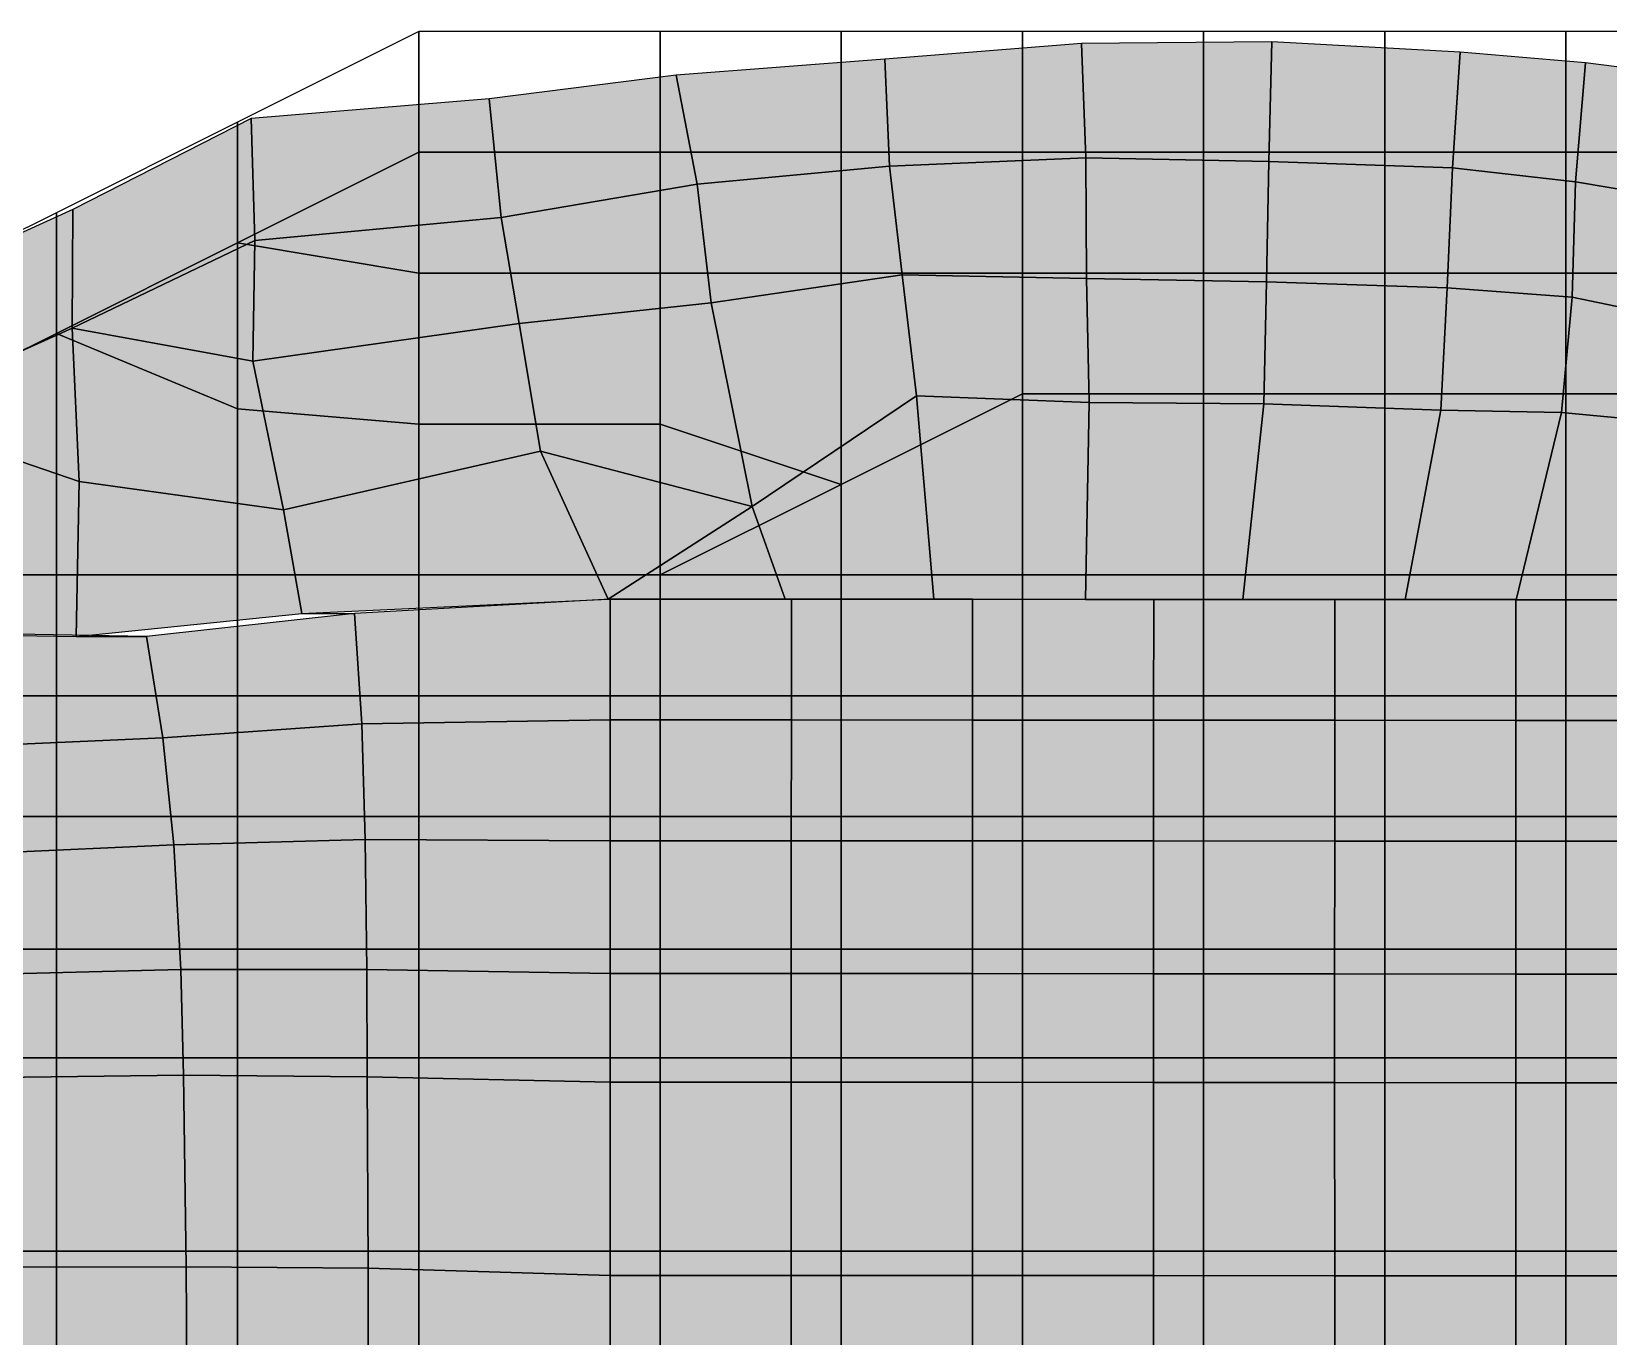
# Model space of a CAD drawing. Header units: inches. Extents: x -100 to 100, y -42 to 41.
# Drawn here: x -14.71 to -1.65, y -30.81 to -20 of the extents above; entities that cross this region are included whole.
import ezdxf

# ---------------------------------------------------------------- set-up
doc = ezdxf.new("R2010")
doc.units = ezdxf.units.IN
doc.header["$MEASUREMENT"] = 0
for name, color, linetype in [('Mesh-CDM(100%)_Ac1①', 7, 'Continuous'), ('Mesh-CDM(50%)_Ac1①', 7, 'Continuous'), ('Mesh-CDM(50%)_Acs', 7, 'Continuous'), ('Mesh-joint-hd-s1', 7, 'Continuous'), ('Mesh-joint-hd-s3', 7, 'Continuous'), ('Mesh-MPC', 7, 'Continuous'), ('Mesh-SCP(50%)_Ac1①', 7, 'Continuous'), ('Mesh-SCP(50%)_Acs', 7, 'Continuous'), ('Mesh-敷石', 7, 'Continuous'), ('Mesh-盛石', 7, 'Continuous'), ('Undeformed Mesh-CDM(100%)_Ac1①', 7, 'Continuous'), ('Undeformed Mesh-CDM(50%)_Ac1①', 7, 'Continuous'), ('Undeformed Mesh-CDM(50%)_Acs', 7, 'Continuous'), ('Undeformed Mesh-joint-hd-s1', 7, 'Continuous'), ('Undeformed Mesh-joint-hd-s3', 7, 'Continuous'), ('Undeformed Mesh-MPC', 7, 'Continuous'), ('Undeformed Mesh-SCP(50%)_Ac1①', 7, 'Continuous'), ('Undeformed Mesh-SCP(50%)_Acs', 7, 'Continuous'), ('Undeformed Mesh-敷石', 7, 'Continuous'), ('Undeformed Mesh-盛石', 7, 'Continuous')]:
    doc.layers.add(name, color=color, linetype=linetype)

msp = doc.modelspace()

# ---------------------------------------------------------------- linework, layer by layer
at = {"color": 7, "true_color": 0xffffff, "transparency": 33554687}
for p, q in [((-10.916, -20.5564), (-10.916, -20.5564)), ((-10.817, -21.54), (-10.817, -21.54)), ((-10.667, -22.4164), (-10.667, -22.4164)), ((-10.4904, -23.4752), (-10.4904, -23.4752)), ((-9.9309, -24.701), (-9.9309, -24.701)), ((-9.9309, -24.701), (-9.9141, -24.701)), ((-9.9141, -24.701), (-9.9141, -24.701)), ((-8.4647, -24.7009), (-8.4136, -24.7009)), ((-7.2341, -24.7014), (-6.9133, -24.7014)), ((-5.979, -24.7021), (-5.4132, -24.7021)), ((-4.675, -24.7031), (-3.9131, -24.7031)), ((-3.33, -24.7041), (-2.4133, -24.7041)), ((-2.41, -24.7051), (-1.4134, -24.7051)), ((-12.4673, -24.8201), (-12.0326, -24.8201)), ((-14.336, -25.0093), (-13.7539, -25.0093)), ((-9.9138, -25.7006), (-9.9138, -25.7006)), ((-9.914, -26.7005), (-9.914, -26.7005)), ((-9.9143, -27.8004), (-9.9143, -27.8004)), ((-9.9145, -28.7004), (-9.9145, -28.7004)), ((-9.9146, -30.3003), (-9.9146, -30.3003))]:
    msp.add_line(p, q, dxfattribs=at)
for points in [[(-7.639, -20.2294), (-5.976, -21.04616), (-6.011, -20.09932)], [(-4.4334, -20.08456), (-6.011, -20.09932), (-5.976, -21.04616)], [(-4.4334, -20.08456), (-5.976, -21.04616), (-4.459, -21.07514)], [(-4.459, -21.07514), (-2.8756, -20.1713), (-4.4334, -20.08456)], [(-9.368, -20.3626), (-7.601, -21.1141), (-7.639, -20.2294)], [(-7.639, -20.2294), (-7.601, -21.1141), (-5.976, -21.04616)], [(-4.459, -21.07514), (-2.9398, -21.1296), (-2.8756, -20.1713)], [(-2.9398, -21.1296), (-1.8374, -20.259), (-2.8756, -20.1713)], [(-9.368, -20.3626), (-10.916, -20.5564), (-10.817, -21.54)], [(-9.368, -20.3626), (-10.817, -21.54), (-9.193, -21.2639)], [(-9.368, -20.3626), (-9.193, -21.2639), (-7.601, -21.1141)], [(-2.9398, -21.1296), (-1.9212, -21.2443), (-1.8374, -20.259)], [(-1.9212, -21.2443), (-0.8335, -20.3858), (-1.8374, -20.259)], [(-1.9212, -21.2443), (-0.9366, -21.4122), (-0.8335, -20.3858)], [(-10.916, -20.5564), (-12.886, -20.7194), (-12.857, -21.7308)], [(-10.916, -20.5564), (-12.857, -21.7308), (-10.817, -21.54)], [(-12.886, -20.7194), (-14.364, -21.4726), (-14.37, -22.4557)], [(-12.886, -20.7194), (-14.37, -22.4557), (-12.857, -21.7308)], [(-9.193, -21.2639), (-7.496, -22.01503), (-7.601, -21.1141)], [(-5.97, -22.04484), (-5.976, -21.04616), (-7.601, -21.1141)], [(-5.97, -22.04484), (-7.601, -21.1141), (-7.496, -22.01503)], [(-5.97, -22.04484), (-4.459, -21.07514), (-5.976, -21.04616)], [(-5.97, -22.04484), (-4.4792, -22.07144), (-4.459, -21.07514)], [(-4.4792, -22.07144), (-2.9398, -21.1296), (-4.459, -21.07514)], [(-4.4792, -22.07144), (-2.9816, -22.1221), (-2.9398, -21.1296)], [(-2.9816, -22.1221), (-1.9212, -21.2443), (-2.9398, -21.1296)], [(-10.667, -22.4164), (-9.193, -21.2639), (-10.817, -21.54)], [(-10.667, -22.4164), (-9.079, -22.2464), (-9.193, -21.2639)], [(-9.193, -21.2639), (-9.079, -22.2464), (-7.496, -22.01503)], [(-2.9816, -22.1221), (-1.9471, -22.1988), (-1.9212, -21.2443)], [(-1.9471, -22.1988), (-0.9366, -21.4122), (-1.9212, -21.2443)], [(-1.9471, -22.1988), (-0.8918, -22.4178), (-0.9366, -21.4122)], [(-14.364, -21.4726), (-15.866, -22.1606), (-15.951, -23.1667)], [(-14.364, -21.4726), (-15.951, -23.1667), (-14.37, -22.4557)], [(-12.874, -22.7309), (-10.667, -22.4164), (-10.817, -21.54)], [(-12.874, -22.7309), (-10.817, -21.54), (-12.857, -21.7308)], [(-14.37, -22.4557), (-12.874, -22.7309), (-12.857, -21.7308)], [(-7.496, -22.01503), (-9.079, -22.2464), (-8.7379, -23.9338)], [(-7.496, -22.01503), (-8.7379, -23.9338), (-7.3786, -23.01571)], [(-7.3786, -23.01571), (-5.97, -22.04484), (-7.496, -22.01503)], [(-7.3786, -23.01571), (-5.9482, -23.07326), (-5.97, -22.04484)], [(-4.5, -23.08367), (-4.4792, -22.07144), (-5.97, -22.04484)], [(-4.5, -23.08367), (-5.97, -22.04484), (-5.9482, -23.07326)], [(-3.034, -23.1344), (-4.4792, -22.07144), (-4.5, -23.08367)], [(-3.034, -23.1344), (-2.9816, -22.1221), (-4.4792, -22.07144)], [(-2.036, -23.1535), (-2.9816, -22.1221), (-3.034, -23.1344)], [(-2.036, -23.1535), (-1.9471, -22.1988), (-2.9816, -22.1221)], [(-2.036, -23.1535), (-0.8918, -22.4178), (-1.9471, -22.1988)], [(-10.667, -22.4164), (-8.7379, -23.9338), (-9.079, -22.2464)], [(-15.951, -23.1667), (-14.311, -23.7266), (-14.37, -22.4557)], [(-14.37, -22.4557), (-14.311, -23.7266), (-12.62, -23.9618)], [(-14.37, -22.4557), (-12.62, -23.9618), (-12.874, -22.7309)], [(-12.62, -23.9618), (-10.667, -22.4164), (-12.874, -22.7309)], [(-12.62, -23.9618), (-10.4904, -23.4752), (-10.667, -22.4164)], [(-10.667, -22.4164), (-10.4904, -23.4752), (-8.7379, -23.9338)], [(-2.036, -23.1535), (-0.8926, -23.2645), (-0.8918, -22.4178)], [(-8.4647, -24.7009), (-7.3786, -23.01571), (-8.7379, -23.9338)], [(-8.4647, -24.7009), (-7.2341, -24.7014), (-7.3786, -23.01571)], [(-5.9482, -23.07326), (-7.3786, -23.01571), (-7.2341, -24.7014)], [(-5.9482, -23.07326), (-7.2341, -24.7014), (-5.979, -24.7021)], [(-5.979, -24.7021), (-4.5, -23.08367), (-5.9482, -23.07326)], [(-5.979, -24.7021), (-4.675, -24.7031), (-4.5, -23.08367)], [(-4.675, -24.7031), (-3.034, -23.1344), (-4.5, -23.08367)], [(-15.951, -23.1667), (-15.94, -24.9814), (-14.336, -25.0093)], [(-15.951, -23.1667), (-14.336, -25.0093), (-14.311, -23.7266)], [(-4.675, -24.7031), (-3.33, -24.7041), (-3.034, -23.1344)], [(-3.33, -24.7041), (-2.036, -23.1535), (-3.034, -23.1344)], [(-3.33, -24.7041), (-2.41, -24.7051), (-2.036, -23.1535)], [(-2.41, -24.7051), (-0.8926, -23.2645), (-2.036, -23.1535)], [(-2.41, -24.7051), (-1.548, -24.7058), (-0.8926, -23.2645)], [(-12.4673, -24.8201), (-10.4904, -23.4752), (-12.62, -23.9618)], [(-12.4673, -24.8201), (-9.9309, -24.701), (-10.4904, -23.4752)], [(-9.9309, -24.701), (-8.7379, -23.9338), (-10.4904, -23.4752)], [(-14.311, -23.7266), (-14.336, -25.0093), (-12.4673, -24.8201)], [(-14.311, -23.7266), (-12.4673, -24.8201), (-12.62, -23.9618)], [(-8.7379, -23.9338), (-9.9309, -24.701), (-8.4647, -24.7009)], [(-9.9138, -25.7006), (-9.9141, -24.701), (-12.0326, -24.8201)], [(-9.9141, -24.701), (-8.4137, -25.7008), (-8.4136, -24.7009)], [(-9.9141, -24.701), (-9.9138, -25.7006), (-8.4137, -25.7008)], [(-8.4136, -24.7009), (-8.4137, -25.7008), (-6.9137, -25.7014)], [(-8.4136, -24.7009), (-6.9137, -25.7014), (-6.9133, -24.7014)], [(-5.4137, -25.7021), (-6.9133, -24.7014), (-6.9137, -25.7014)], [(-5.4137, -25.7021), (-5.4132, -24.7021), (-6.9133, -24.7014)], [(-3.9131, -24.7031), (-5.4132, -24.7021), (-5.4137, -25.7021)], [(-3.9131, -24.7031), (-5.4137, -25.7021), (-3.9138, -25.7031)], [(-2.4133, -24.7041), (-3.9131, -24.7031), (-3.9138, -25.7031)], [(-2.4133, -24.7041), (-3.9138, -25.7031), (-2.414, -25.7043)], [(-1.4134, -24.7051), (-2.4133, -24.7041), (-2.414, -25.7043)], [(-1.4134, -24.7051), (-2.414, -25.7043), (-1.4142, -25.7052)], [(-12.0326, -24.8201), (-13.7539, -25.0093), (-13.619, -25.8489)], [(-12.0326, -24.8201), (-13.619, -25.8489), (-11.9695, -25.7333)], [(-9.9138, -25.7006), (-12.0326, -24.8201), (-11.9695, -25.7333)], [(-13.7539, -25.0093), (-15.3893, -24.9814), (-15.3121, -25.9228)], [(-13.7539, -25.0093), (-15.3121, -25.9228), (-13.619, -25.8489)], [(-11.9426, -26.6914), (-9.9138, -25.7006), (-11.9695, -25.7333)], [(-11.9426, -26.6914), (-9.914, -26.7005), (-9.9138, -25.7006)], [(-9.914, -26.7005), (-8.4137, -25.7008), (-9.9138, -25.7006)], [(-9.914, -26.7005), (-8.414, -26.7009), (-8.4137, -25.7008)], [(-8.414, -26.7009), (-6.9137, -25.7014), (-8.4137, -25.7008)], [(-8.414, -26.7009), (-6.914, -26.7014), (-6.9137, -25.7014)], [(-5.4141, -26.7022), (-6.9137, -25.7014), (-6.914, -26.7014)], [(-5.4141, -26.7022), (-5.4137, -25.7021), (-6.9137, -25.7014)], [(-5.4141, -26.7022), (-3.9138, -25.7031), (-5.4137, -25.7021)], [(-5.4141, -26.7022), (-3.9142, -26.7032), (-3.9138, -25.7031)], [(-3.9142, -26.7032), (-2.414, -25.7043), (-3.9138, -25.7031)], [(-3.9142, -26.7032), (-2.4144, -26.7045), (-2.414, -25.7043)], [(-2.4144, -26.7045), (-1.4142, -25.7052), (-2.414, -25.7043)], [(-2.4144, -26.7045), (-1.4146, -26.7055), (-1.4142, -25.7052)], [(-15.1749, -26.8085), (-13.619, -25.8489), (-15.3121, -25.9228)], [(-15.1749, -26.8085), (-13.5264, -26.7354), (-13.619, -25.8489)], [(-13.5264, -26.7354), (-11.9695, -25.7333), (-13.619, -25.8489)], [(-13.5264, -26.7354), (-11.9426, -26.6914), (-11.9695, -25.7333)], [(-15.0513, -27.8086), (-13.5264, -26.7354), (-15.1749, -26.8085)], [(-15.0513, -27.8086), (-13.471, -27.7675), (-13.5264, -26.7354)], [(-13.471, -27.7675), (-11.9426, -26.6914), (-13.5264, -26.7354)], [(-13.471, -27.7675), (-11.9295, -27.7673), (-11.9426, -26.6914)], [(-11.9295, -27.7673), (-9.914, -26.7005), (-11.9426, -26.6914)], [(-11.9295, -27.7673), (-9.9143, -27.8004), (-9.914, -26.7005)], [(-9.9143, -27.8004), (-8.414, -26.7009), (-9.914, -26.7005)], [(-9.9143, -27.8004), (-8.4143, -27.8009), (-8.414, -26.7009)], [(-8.4143, -27.8009), (-6.914, -26.7014), (-8.414, -26.7009)], [(-8.4143, -27.8009), (-6.9144, -27.8014), (-6.914, -26.7014)], [(-5.4145, -27.8022), (-6.914, -26.7014), (-6.9144, -27.8014)], [(-5.4145, -27.8022), (-5.4141, -26.7022), (-6.914, -26.7014)], [(-5.4145, -27.8022), (-3.9142, -26.7032), (-5.4141, -26.7022)], [(-5.4145, -27.8022), (-3.9147, -27.8033), (-3.9142, -26.7032)], [(-3.9147, -27.8033), (-2.4144, -26.7045), (-3.9142, -26.7032)], [(-3.9147, -27.8033), (-2.4148, -27.8046), (-2.4144, -26.7045)], [(-2.4148, -27.8046), (-1.4146, -26.7055), (-2.4144, -26.7045)], [(-2.4148, -27.8046), (-1.4148, -27.8056), (-1.4146, -26.7055)], [(-14.9855, -28.6612), (-13.471, -27.7675), (-15.0513, -27.8086)], [(-14.9855, -28.6612), (-13.4465, -28.6433), (-13.471, -27.7675)], [(-13.4465, -28.6433), (-11.9295, -27.7673), (-13.471, -27.7675)], [(-13.4465, -28.6433), (-11.9269, -28.6549), (-11.9295, -27.7673)], [(-11.9295, -27.7673), (-11.9269, -28.6549), (-9.9145, -28.7004)], [(-11.9295, -27.7673), (-9.9145, -28.7004), (-9.9143, -27.8004)], [(-9.9145, -28.7004), (-8.4143, -27.8009), (-9.9143, -27.8004)], [(-9.9145, -28.7004), (-8.4145, -28.7009), (-8.4143, -27.8009)], [(-8.4145, -28.7009), (-6.9144, -27.8014), (-8.4143, -27.8009)], [(-8.4145, -28.7009), (-6.9146, -28.7015), (-6.9144, -27.8014)], [(-5.4148, -28.7023), (-6.9144, -27.8014), (-6.9146, -28.7015)], [(-5.4148, -28.7023), (-5.4145, -27.8022), (-6.9144, -27.8014)], [(-5.4148, -28.7023), (-3.9147, -27.8033), (-5.4145, -27.8022)], [(-5.4148, -28.7023), (-3.915, -28.7034), (-3.9147, -27.8033)], [(-3.915, -28.7034), (-2.4148, -27.8046), (-3.9147, -27.8033)], [(-3.915, -28.7034), (-2.4151, -28.7046), (-2.4148, -27.8046)], [(-2.4151, -28.7046), (-1.4148, -27.8056), (-2.4148, -27.8046)], [(-2.4151, -28.7046), (-1.4151, -28.7056), (-1.4148, -27.8056)], [(-13.4465, -28.6433), (-14.9855, -28.6612), (-14.9248, -30.2318)], [(-13.4465, -28.6433), (-14.9248, -30.2318), (-13.4244, -30.2306)], [(-11.9269, -28.6549), (-13.4465, -28.6433), (-13.4244, -30.2306)], [(-11.9269, -28.6549), (-13.4244, -30.2306), (-11.9192, -30.2413)], [(-9.9145, -28.7004), (-11.9269, -28.6549), (-11.9192, -30.2413)], [(-9.9145, -28.7004), (-11.9192, -30.2413), (-9.9146, -30.3003)], [(-8.4145, -28.7009), (-9.9145, -28.7004), (-9.9146, -30.3003)], [(-8.4145, -28.7009), (-9.9146, -30.3003), (-8.4145, -30.3008)], [(-8.4145, -28.7009), (-8.4145, -30.3008), (-6.9144, -30.3015)], [(-8.4145, -28.7009), (-6.9144, -30.3015), (-6.9146, -28.7015)], [(-5.4143, -30.3024), (-5.4148, -28.7023), (-6.9146, -28.7015)], [(-5.4143, -30.3024), (-6.9146, -28.7015), (-6.9144, -30.3015)], [(-3.915, -28.7034), (-5.4148, -28.7023), (-5.4143, -30.3024)], [(-3.915, -28.7034), (-5.4143, -30.3024), (-3.9141, -30.3033)], [(-2.4151, -28.7046), (-3.915, -28.7034), (-3.9141, -30.3033)], [(-2.4151, -28.7046), (-3.9141, -30.3033), (-2.4136, -30.3043)], [(-1.4131, -30.3051), (-1.4151, -28.7056), (-2.4151, -28.7046)], [(-1.4131, -30.3051), (-2.4151, -28.7046), (-2.4136, -30.3043)], [(-14.9205, -31.2301), (-13.4244, -30.2306), (-14.9248, -30.2318)], [(-14.9205, -31.2301), (-13.4196, -31.2313), (-13.4244, -30.2306)], [(-13.4196, -31.2313), (-11.9192, -30.2413), (-13.4244, -30.2306)], [(-13.4196, -31.2313), (-11.9192, -31.2368), (-11.9192, -30.2413)], [(-11.9192, -31.2368), (-9.9146, -30.3003), (-11.9192, -30.2413)], [(-11.9192, -31.2368), (-9.9146, -31.3001), (-9.9146, -30.3003)], [(-9.9146, -31.3001), (-8.4145, -30.3008), (-9.9146, -30.3003)], [(-9.9146, -31.3001), (-8.4143, -31.3007), (-8.4145, -30.3008)], [(-8.4143, -31.3007), (-6.9144, -30.3015), (-8.4145, -30.3008)], [(-8.4143, -31.3007), (-6.9141, -31.3015), (-6.9144, -30.3015)], [(-5.4139, -31.3022), (-5.4143, -30.3024), (-6.9144, -30.3015)], [(-5.4139, -31.3022), (-6.9144, -30.3015), (-6.9141, -31.3015)], [(-5.4139, -31.3022), (-3.9141, -30.3033), (-5.4143, -30.3024)], [(-5.4139, -31.3022), (-3.9135, -31.303), (-3.9141, -30.3033)], [(-3.9135, -31.303), (-2.4136, -30.3043), (-3.9141, -30.3033)], [(-3.9135, -31.303), (-2.4128, -31.3038), (-2.4136, -30.3043)], [(-2.4128, -31.3038), (-1.4131, -30.3051), (-2.4136, -30.3043)], [(-2.4128, -31.3038), (-1.4121, -31.3044), (-1.4131, -30.3051)]]:
    msp.add_solid(points, dxfattribs=at)
at = {"layer": 'Mesh-CDM(100%)_Ac1①', "color": 18, "true_color": 0x000000, "transparency": 33554559}
for p, q in [((-8.4136, -24.7009), (-9.9141, -24.701)), ((-9.9141, -24.701), (-9.9138, -25.7006)), ((-8.4137, -25.7008), (-8.4136, -24.7009)), ((-8.4136, -24.7009), (-8.4137, -25.7008)), ((-6.9133, -24.7014), (-8.4136, -24.7009)), ((-6.9137, -25.7014), (-6.9133, -24.7014)), ((-6.9133, -24.7014), (-6.9137, -25.7014)), ((-5.4132, -24.7021), (-6.9133, -24.7014)), ((-5.4137, -25.7021), (-5.4132, -24.7021)), ((-5.4132, -24.7021), (-5.4137, -25.7021)), ((-3.9131, -24.7031), (-5.4132, -24.7021)), ((-3.9138, -25.7031), (-3.9131, -24.7031)), ((-3.9131, -24.7031), (-3.9138, -25.7031)), ((-2.4133, -24.7041), (-3.9131, -24.7031)), ((-2.414, -25.7043), (-2.4133, -24.7041)), ((-2.4133, -24.7041), (-2.414, -25.7043)), ((-1.4134, -24.7051), (-2.4133, -24.7041)), ((-9.9138, -25.7006), (-9.914, -26.7005)), ((-8.4137, -25.7008), (-9.9138, -25.7006)), ((-9.9138, -25.7006), (-8.4137, -25.7008)), ((-8.414, -26.7009), (-8.4137, -25.7008)), ((-8.4137, -25.7008), (-8.414, -26.7009)), ((-6.9137, -25.7014), (-8.4137, -25.7008)), ((-8.4137, -25.7008), (-6.9137, -25.7014)), ((-6.914, -26.7014), (-6.9137, -25.7014)), ((-6.9137, -25.7014), (-6.914, -26.7014)), ((-5.4137, -25.7021), (-6.9137, -25.7014)), ((-6.9137, -25.7014), (-5.4137, -25.7021)), ((-5.4141, -26.7022), (-5.4137, -25.7021)), ((-5.4137, -25.7021), (-5.4141, -26.7022)), ((-3.9138, -25.7031), (-5.4137, -25.7021)), ((-5.4137, -25.7021), (-3.9138, -25.7031)), ((-3.9142, -26.7032), (-3.9138, -25.7031)), ((-3.9138, -25.7031), (-3.9142, -26.7032)), ((-2.414, -25.7043), (-3.9138, -25.7031)), ((-3.9138, -25.7031), (-2.414, -25.7043)), ((-2.4144, -26.7045), (-2.414, -25.7043)), ((-2.414, -25.7043), (-2.4144, -26.7045)), ((-1.4142, -25.7052), (-2.414, -25.7043)), ((-2.414, -25.7043), (-1.4142, -25.7052)), ((-9.914, -26.7005), (-9.9143, -27.8004)), ((-8.414, -26.7009), (-9.914, -26.7005)), ((-9.914, -26.7005), (-8.414, -26.7009)), ((-8.4143, -27.8009), (-8.414, -26.7009)), ((-8.414, -26.7009), (-8.4143, -27.8009)), ((-6.914, -26.7014), (-8.414, -26.7009)), ((-8.414, -26.7009), (-6.914, -26.7014)), ((-6.9144, -27.8014), (-6.914, -26.7014)), ((-6.914, -26.7014), (-6.9144, -27.8014)), ((-6.914, -26.7014), (-5.4141, -26.7022)), ((-5.4141, -26.7022), (-6.914, -26.7014)), ((-5.4145, -27.8022), (-5.4141, -26.7022)), ((-5.4141, -26.7022), (-5.4145, -27.8022)), ((-3.9142, -26.7032), (-5.4141, -26.7022)), ((-5.4141, -26.7022), (-3.9142, -26.7032)), ((-3.9147, -27.8033), (-3.9142, -26.7032)), ((-3.9142, -26.7032), (-3.9147, -27.8033)), ((-2.4144, -26.7045), (-3.9142, -26.7032)), ((-3.9142, -26.7032), (-2.4144, -26.7045)), ((-2.4148, -27.8046), (-2.4144, -26.7045)), ((-2.4144, -26.7045), (-2.4148, -27.8046)), ((-1.4146, -26.7055), (-2.4144, -26.7045)), ((-2.4144, -26.7045), (-1.4146, -26.7055)), ((-9.9143, -27.8004), (-9.9145, -28.7004)), ((-8.4143, -27.8009), (-9.9143, -27.8004)), ((-9.9143, -27.8004), (-8.4143, -27.8009)), ((-8.4145, -28.7009), (-8.4143, -27.8009)), ((-8.4143, -27.8009), (-8.4145, -28.7009)), ((-6.9144, -27.8014), (-8.4143, -27.8009)), ((-8.4143, -27.8009), (-6.9144, -27.8014)), ((-6.9146, -28.7015), (-6.9144, -27.8014)), ((-6.9144, -27.8014), (-6.9146, -28.7015)), ((-5.4145, -27.8022), (-6.9144, -27.8014)), ((-6.9144, -27.8014), (-5.4145, -27.8022)), ((-5.4148, -28.7023), (-5.4145, -27.8022)), ((-5.4145, -27.8022), (-5.4148, -28.7023)), ((-3.9147, -27.8033), (-5.4145, -27.8022)), ((-5.4145, -27.8022), (-3.9147, -27.8033)), ((-3.915, -28.7034), (-3.9147, -27.8033)), ((-3.9147, -27.8033), (-3.915, -28.7034)), ((-2.4148, -27.8046), (-3.9147, -27.8033)), ((-3.9147, -27.8033), (-2.4148, -27.8046)), ((-2.4151, -28.7046), (-2.4148, -27.8046)), ((-2.4148, -27.8046), (-2.4151, -28.7046)), ((-1.4148, -27.8056), (-2.4148, -27.8046)), ((-2.4148, -27.8046), (-1.4148, -27.8056)), ((-9.9145, -28.7004), (-8.4145, -28.7009)), ((-8.4145, -28.7009), (-6.9146, -28.7015)), ((-6.9146, -28.7015), (-5.4148, -28.7023)), ((-5.4148, -28.7023), (-3.915, -28.7034)), ((-3.915, -28.7034), (-2.4151, -28.7046)), ((-2.4151, -28.7046), (-1.4151, -28.7056))]:
    msp.add_line(p, q, dxfattribs=at)
at = {"layer": 'Mesh-CDM(50%)_Ac1①', "color": 18, "true_color": 0x000000, "transparency": 33554559}
for p, q in [((-9.9145, -28.7004), (-9.9146, -30.3003)), ((-8.4145, -28.7009), (-9.9145, -28.7004)), ((-8.4145, -30.3008), (-8.4145, -28.7009)), ((-8.4145, -28.7009), (-8.4145, -30.3008)), ((-6.9146, -28.7015), (-8.4145, -28.7009)), ((-6.9144, -30.3015), (-6.9146, -28.7015)), ((-5.4148, -28.7023), (-6.9146, -28.7015)), ((-6.9146, -28.7015), (-6.9144, -30.3015)), ((-5.4143, -30.3024), (-5.4148, -28.7023)), ((-3.915, -28.7034), (-5.4148, -28.7023)), ((-5.4148, -28.7023), (-5.4143, -30.3024)), ((-3.9141, -30.3033), (-3.915, -28.7034)), ((-2.4151, -28.7046), (-3.915, -28.7034)), ((-3.915, -28.7034), (-3.9141, -30.3033)), ((-2.4136, -30.3043), (-2.4151, -28.7046)), ((-1.4151, -28.7056), (-2.4151, -28.7046)), ((-2.4151, -28.7046), (-2.4136, -30.3043)), ((-9.9146, -30.3003), (-8.4145, -30.3008)), ((-8.4145, -30.3008), (-6.9144, -30.3015)), ((-6.9144, -30.3015), (-5.4143, -30.3024)), ((-5.4143, -30.3024), (-3.9141, -30.3033)), ((-3.9141, -30.3033), (-2.4136, -30.3043)), ((-2.4136, -30.3043), (-1.4131, -30.3051))]:
    msp.add_line(p, q, dxfattribs=at)
at = {"layer": 'Mesh-CDM(50%)_Acs', "color": 18, "true_color": 0x000000, "transparency": 33554559}
for p, q in [((-8.4145, -30.3008), (-9.9146, -30.3003)), ((-9.9146, -30.3003), (-9.9146, -31.3001)), ((-8.4143, -31.3007), (-8.4145, -30.3008)), ((-6.9144, -30.3015), (-8.4145, -30.3008)), ((-8.4145, -30.3008), (-8.4143, -31.3007)), ((-6.9141, -31.3015), (-6.9144, -30.3015)), ((-5.4143, -30.3024), (-6.9144, -30.3015)), ((-6.9144, -30.3015), (-6.9141, -31.3015)), ((-5.4139, -31.3022), (-5.4143, -30.3024)), ((-3.9141, -30.3033), (-5.4143, -30.3024)), ((-5.4143, -30.3024), (-5.4139, -31.3022)), ((-3.9135, -31.303), (-3.9141, -30.3033)), ((-2.4136, -30.3043), (-3.9141, -30.3033)), ((-3.9141, -30.3033), (-3.9135, -31.303)), ((-2.4128, -31.3038), (-2.4136, -30.3043)), ((-1.4131, -30.3051), (-2.4136, -30.3043)), ((-2.4136, -30.3043), (-2.4128, -31.3038))]:
    msp.add_line(p, q, dxfattribs=at)
at = {"layer": 'Mesh-joint-hd-s1', "color": 18, "true_color": 0x000000, "transparency": 33554559}
for p, q in [((-8.4647, -24.7009), (-8.4136, -24.7009)), ((-7.2341, -24.7014), (-6.9133, -24.7014)), ((-5.979, -24.7021), (-5.4132, -24.7021)), ((-4.675, -24.7031), (-3.9131, -24.7031)), ((-3.33, -24.7041), (-2.4133, -24.7041)), ((-2.41, -24.7051), (-1.4134, -24.7051))]:
    msp.add_line(p, q, dxfattribs=at)
at = {"layer": 'Mesh-joint-hd-s3', "color": 18, "true_color": 0x000000, "transparency": 33554559}
for p, q in [((-9.9309, -24.701), (-9.9141, -24.701)), ((-12.4673, -24.8201), (-12.0326, -24.8201)), ((-14.336, -25.0093), (-13.7539, -25.0093))]:
    msp.add_line(p, q, dxfattribs=at)
at = {"layer": 'Mesh-MPC', "color": 18, "true_color": 0x000000, "transparency": 33554559}
for p, q in [((-10.916, -20.5564), (-10.916, -20.5564)), ((-10.817, -21.54), (-10.817, -21.54)), ((-10.667, -22.4164), (-10.667, -22.4164)), ((-10.4904, -23.4752), (-10.4904, -23.4752)), ((-9.9309, -24.701), (-9.9309, -24.701)), ((-9.9141, -24.701), (-9.9141, -24.701)), ((-9.9138, -25.7006), (-9.9138, -25.7006)), ((-9.914, -26.7005), (-9.914, -26.7005)), ((-9.9143, -27.8004), (-9.9143, -27.8004)), ((-9.9145, -28.7004), (-9.9145, -28.7004)), ((-9.9146, -30.3003), (-9.9146, -30.3003))]:
    msp.add_line(p, q, dxfattribs=at)
at = {"layer": 'Mesh-SCP(50%)_Ac1①', "color": 18, "true_color": 0x000000, "transparency": 33554559}
for p, q in [((-9.9141, -24.701), (-12.0326, -24.8201)), ((-9.9138, -25.7006), (-9.9141, -24.701)), ((-12.0326, -24.8201), (-13.7539, -25.0093)), ((-11.9695, -25.7333), (-12.0326, -24.8201)), ((-12.0326, -24.8201), (-11.9695, -25.7333)), ((-13.7539, -25.0093), (-15.3893, -24.9814)), ((-13.619, -25.8489), (-13.7539, -25.0093)), ((-13.7539, -25.0093), (-13.619, -25.8489)), ((-9.9138, -25.7006), (-11.9695, -25.7333)), ((-11.9695, -25.7333), (-9.9138, -25.7006)), ((-9.914, -26.7005), (-9.9138, -25.7006)), ((-13.619, -25.8489), (-15.3121, -25.9228)), ((-15.3121, -25.9228), (-13.619, -25.8489)), ((-11.9695, -25.7333), (-13.619, -25.8489)), ((-13.619, -25.8489), (-11.9695, -25.7333)), ((-13.5264, -26.7354), (-13.619, -25.8489)), ((-13.619, -25.8489), (-13.5264, -26.7354)), ((-11.9426, -26.6914), (-11.9695, -25.7333)), ((-11.9695, -25.7333), (-11.9426, -26.6914)), ((-13.5264, -26.7354), (-15.1749, -26.8085)), ((-15.1749, -26.8085), (-13.5264, -26.7354)), ((-11.9426, -26.6914), (-13.5264, -26.7354)), ((-13.5264, -26.7354), (-11.9426, -26.6914)), ((-13.471, -27.7675), (-13.5264, -26.7354)), ((-13.5264, -26.7354), (-13.471, -27.7675)), ((-11.9295, -27.7673), (-11.9426, -26.6914)), ((-9.914, -26.7005), (-11.9426, -26.6914)), ((-11.9426, -26.6914), (-11.9295, -27.7673)), ((-11.9426, -26.6914), (-9.914, -26.7005)), ((-9.9143, -27.8004), (-9.914, -26.7005)), ((-13.471, -27.7675), (-15.0513, -27.8086)), ((-15.0513, -27.8086), (-13.471, -27.7675)), ((-11.9295, -27.7673), (-13.471, -27.7675)), ((-13.471, -27.7675), (-11.9295, -27.7673)), ((-13.4465, -28.6433), (-13.471, -27.7675)), ((-13.471, -27.7675), (-13.4465, -28.6433)), ((-11.9269, -28.6549), (-11.9295, -27.7673)), ((-11.9295, -27.7673), (-11.9269, -28.6549)), ((-9.9143, -27.8004), (-11.9295, -27.7673)), ((-11.9295, -27.7673), (-9.9143, -27.8004)), ((-9.9145, -28.7004), (-9.9143, -27.8004)), ((-13.4465, -28.6433), (-14.9855, -28.6612)), ((-14.9855, -28.6612), (-13.4465, -28.6433)), ((-13.4244, -30.2306), (-13.4465, -28.6433)), ((-13.4465, -28.6433), (-11.9269, -28.6549)), ((-11.9269, -28.6549), (-13.4465, -28.6433)), ((-13.4465, -28.6433), (-13.4244, -30.2306)), ((-11.9192, -30.2413), (-11.9269, -28.6549)), ((-9.9145, -28.7004), (-11.9269, -28.6549)), ((-11.9269, -28.6549), (-11.9192, -30.2413)), ((-11.9269, -28.6549), (-9.9145, -28.7004)), ((-9.9146, -30.3003), (-9.9145, -28.7004)), ((-14.9248, -30.2318), (-13.4244, -30.2306)), ((-13.4244, -30.2306), (-11.9192, -30.2413)), ((-11.9192, -30.2413), (-9.9146, -30.3003))]:
    msp.add_line(p, q, dxfattribs=at)
at = {"layer": 'Mesh-SCP(50%)_Acs', "color": 18, "true_color": 0x000000, "transparency": 33554559}
for p, q in [((-13.4244, -30.2306), (-14.9248, -30.2318)), ((-13.4196, -31.2313), (-13.4244, -30.2306)), ((-11.9192, -30.2413), (-13.4244, -30.2306)), ((-13.4244, -30.2306), (-13.4196, -31.2313)), ((-11.9192, -31.2368), (-11.9192, -30.2413)), ((-9.9146, -30.3003), (-11.9192, -30.2413)), ((-11.9192, -30.2413), (-11.9192, -31.2368)), ((-9.9146, -31.3001), (-9.9146, -30.3003))]:
    msp.add_line(p, q, dxfattribs=at)
at = {"layer": 'Mesh-敷石', "color": 18, "true_color": 0x000000, "transparency": 33554559}
for p, q in [((-7.3786, -23.01571), (-8.7379, -23.9338)), ((-7.2341, -24.7014), (-7.3786, -23.01571)), ((-5.9482, -23.07326), (-7.3786, -23.01571)), ((-7.3786, -23.01571), (-7.2341, -24.7014)), ((-5.979, -24.7021), (-5.9482, -23.07326)), ((-5.9482, -23.07326), (-5.979, -24.7021)), ((-4.5, -23.08367), (-5.9482, -23.07326)), ((-4.675, -24.7031), (-4.5, -23.08367)), ((-4.5, -23.08367), (-4.675, -24.7031)), ((-3.034, -23.1344), (-4.5, -23.08367)), ((-3.33, -24.7041), (-3.034, -23.1344)), ((-3.034, -23.1344), (-3.33, -24.7041)), ((-2.036, -23.1535), (-3.034, -23.1344)), ((-2.41, -24.7051), (-2.036, -23.1535)), ((-2.036, -23.1535), (-2.41, -24.7051)), ((-0.8926, -23.2645), (-2.036, -23.1535)), ((-8.7379, -23.9338), (-9.9309, -24.701)), ((-8.4647, -24.7009), (-8.7379, -23.9338)), ((-8.7379, -23.9338), (-8.4647, -24.7009)), ((-9.9309, -24.701), (-8.4647, -24.7009)), ((-8.4647, -24.7009), (-7.2341, -24.7014)), ((-7.2341, -24.7014), (-5.979, -24.7021)), ((-5.979, -24.7021), (-4.675, -24.7031)), ((-4.675, -24.7031), (-3.33, -24.7041)), ((-3.33, -24.7041), (-2.41, -24.7051)), ((-2.41, -24.7051), (-1.548, -24.7058))]:
    msp.add_line(p, q, dxfattribs=at)
at = {"layer": 'Mesh-盛石', "color": 18, "true_color": 0x000000, "transparency": 33554559}
for p, q in [((-6.011, -20.09932), (-7.639, -20.2294)), ((-4.4334, -20.08456), (-6.011, -20.09932)), ((-5.976, -21.04616), (-6.011, -20.09932)), ((-6.011, -20.09932), (-5.976, -21.04616)), ((-4.459, -21.07514), (-4.4334, -20.08456)), ((-4.4334, -20.08456), (-4.459, -21.07514)), ((-2.8756, -20.1713), (-4.4334, -20.08456)), ((-7.639, -20.2294), (-9.368, -20.3626)), ((-7.601, -21.1141), (-7.639, -20.2294)), ((-7.639, -20.2294), (-7.601, -21.1141)), ((-2.9398, -21.1296), (-2.8756, -20.1713)), ((-2.8756, -20.1713), (-2.9398, -21.1296)), ((-1.8374, -20.259), (-2.8756, -20.1713)), ((-9.368, -20.3626), (-10.916, -20.5564)), ((-9.193, -21.2639), (-9.368, -20.3626)), ((-9.368, -20.3626), (-9.193, -21.2639)), ((-1.9212, -21.2443), (-1.8374, -20.259)), ((-1.8374, -20.259), (-1.9212, -21.2443)), ((-0.8335, -20.3858), (-1.8374, -20.259)), ((-10.916, -20.5564), (-12.886, -20.7194)), ((-10.817, -21.54), (-10.916, -20.5564)), ((-10.916, -20.5564), (-10.817, -21.54)), ((-12.886, -20.7194), (-14.364, -21.4726)), ((-12.857, -21.7308), (-12.886, -20.7194)), ((-12.886, -20.7194), (-12.857, -21.7308)), ((-9.193, -21.2639), (-7.601, -21.1141)), ((-7.601, -21.1141), (-9.193, -21.2639)), ((-5.976, -21.04616), (-7.601, -21.1141)), ((-7.601, -21.1141), (-5.976, -21.04616)), ((-7.496, -22.01503), (-7.601, -21.1141)), ((-7.601, -21.1141), (-7.496, -22.01503)), ((-5.97, -22.04484), (-5.976, -21.04616)), ((-4.459, -21.07514), (-5.976, -21.04616)), ((-5.976, -21.04616), (-5.97, -22.04484)), ((-5.976, -21.04616), (-4.459, -21.07514)), ((-4.4792, -22.07144), (-4.459, -21.07514)), ((-4.459, -21.07514), (-4.4792, -22.07144)), ((-2.9398, -21.1296), (-4.459, -21.07514)), ((-4.459, -21.07514), (-2.9398, -21.1296)), ((-2.9816, -22.1221), (-2.9398, -21.1296)), ((-2.9398, -21.1296), (-2.9816, -22.1221)), ((-1.9212, -21.2443), (-2.9398, -21.1296)), ((-2.9398, -21.1296), (-1.9212, -21.2443)), ((-9.193, -21.2639), (-10.817, -21.54)), ((-10.817, -21.54), (-9.193, -21.2639)), ((-9.079, -22.2464), (-9.193, -21.2639)), ((-9.193, -21.2639), (-9.079, -22.2464)), ((-1.9471, -22.1988), (-1.9212, -21.2443)), ((-1.9212, -21.2443), (-1.9471, -22.1988)), ((-0.9366, -21.4122), (-1.9212, -21.2443)), ((-1.9212, -21.2443), (-0.9366, -21.4122)), ((-14.364, -21.4726), (-15.866, -22.1606)), ((-14.37, -22.4557), (-14.364, -21.4726)), ((-14.364, -21.4726), (-14.37, -22.4557)), ((-10.817, -21.54), (-12.857, -21.7308)), ((-12.857, -21.7308), (-10.817, -21.54)), ((-10.667, -22.4164), (-10.817, -21.54)), ((-10.817, -21.54), (-10.667, -22.4164)), ((-14.37, -22.4557), (-12.857, -21.7308)), ((-12.857, -21.7308), (-14.37, -22.4557)), ((-12.874, -22.7309), (-12.857, -21.7308)), ((-12.857, -21.7308), (-12.874, -22.7309)), ((-7.496, -22.01503), (-9.079, -22.2464)), ((-9.079, -22.2464), (-7.496, -22.01503)), ((-7.3786, -23.01571), (-7.496, -22.01503)), ((-5.97, -22.04484), (-7.496, -22.01503)), ((-7.496, -22.01503), (-7.3786, -23.01571)), ((-7.496, -22.01503), (-5.97, -22.04484)), ((-5.9482, -23.07326), (-5.97, -22.04484)), ((-4.4792, -22.07144), (-5.97, -22.04484)), ((-5.97, -22.04484), (-5.9482, -23.07326)), ((-5.97, -22.04484), (-4.4792, -22.07144)), ((-4.5, -23.08367), (-4.4792, -22.07144)), ((-4.4792, -22.07144), (-4.5, -23.08367)), ((-2.9816, -22.1221), (-4.4792, -22.07144)), ((-4.4792, -22.07144), (-2.9816, -22.1221)), ((-3.034, -23.1344), (-2.9816, -22.1221)), ((-2.9816, -22.1221), (-3.034, -23.1344)), ((-1.9471, -22.1988), (-2.9816, -22.1221)), ((-2.9816, -22.1221), (-1.9471, -22.1988)), ((-2.036, -23.1535), (-1.9471, -22.1988)), ((-1.9471, -22.1988), (-2.036, -23.1535)), ((-0.8918, -22.4178), (-1.9471, -22.1988)), ((-1.9471, -22.1988), (-0.8918, -22.4178)), ((-9.079, -22.2464), (-10.667, -22.4164)), ((-10.667, -22.4164), (-9.079, -22.2464)), ((-8.7379, -23.9338), (-9.079, -22.2464)), ((-9.079, -22.2464), (-8.7379, -23.9338)), ((-15.951, -23.1667), (-14.37, -22.4557)), ((-14.37, -22.4557), (-15.951, -23.1667)), ((-14.311, -23.7266), (-14.37, -22.4557)), ((-14.37, -22.4557), (-14.311, -23.7266)), ((-12.874, -22.7309), (-14.37, -22.4557)), ((-14.37, -22.4557), (-12.874, -22.7309)), ((-10.667, -22.4164), (-12.874, -22.7309)), ((-12.874, -22.7309), (-10.667, -22.4164)), ((-10.4904, -23.4752), (-10.667, -22.4164)), ((-10.667, -22.4164), (-10.4904, -23.4752)), ((-12.62, -23.9618), (-12.874, -22.7309)), ((-12.874, -22.7309), (-12.62, -23.9618)), ((-8.7379, -23.9338), (-7.3786, -23.01571)), ((-7.3786, -23.01571), (-5.9482, -23.07326)), ((-5.9482, -23.07326), (-4.5, -23.08367)), ((-4.5, -23.08367), (-3.034, -23.1344)), ((-14.311, -23.7266), (-15.951, -23.1667)), ((-15.951, -23.1667), (-14.311, -23.7266)), ((-3.034, -23.1344), (-2.036, -23.1535)), ((-2.036, -23.1535), (-0.8926, -23.2645)), ((-10.4904, -23.4752), (-12.62, -23.9618)), ((-12.62, -23.9618), (-10.4904, -23.4752)), ((-9.9309, -24.701), (-10.4904, -23.4752)), ((-8.7379, -23.9338), (-10.4904, -23.4752)), ((-10.4904, -23.4752), (-9.9309, -24.701)), ((-10.4904, -23.4752), (-8.7379, -23.9338)), ((-14.336, -25.0093), (-14.311, -23.7266)), ((-14.311, -23.7266), (-14.336, -25.0093)), ((-12.62, -23.9618), (-14.311, -23.7266)), ((-14.311, -23.7266), (-12.62, -23.9618)), ((-12.4673, -24.8201), (-12.62, -23.9618)), ((-12.62, -23.9618), (-12.4673, -24.8201)), ((-9.9309, -24.701), (-8.7379, -23.9338)), ((-12.4673, -24.8201), (-9.9309, -24.701)), ((-14.336, -25.0093), (-12.4673, -24.8201)), ((-15.94, -24.9814), (-14.336, -25.0093))]:
    msp.add_line(p, q, dxfattribs=at)
at = {"layer": 'Undeformed Mesh-CDM(100%)_Ac1①', "color": 1, "true_color": 0xff0000, "transparency": 33554687}
for p, q in [((-9.5, -24.5), (-9.5, -25.5)), ((-8, -24.5), (-9.5, -24.5)), ((-8, -25.5), (-8, -24.5)), ((-8, -24.5), (-8, -25.5)), ((-6.5, -24.5), (-8, -24.5)), ((-6.5, -25.5), (-6.5, -24.5)), ((-5, -24.5), (-6.5, -24.5)), ((-6.5, -24.5), (-6.5, -25.5)), ((-5, -25.5), (-5, -24.5)), ((-3.5, -24.5), (-5, -24.5)), ((-5, -24.5), (-5, -25.5)), ((-3.5, -25.5), (-3.5, -24.5)), ((-2, -24.5), (-3.5, -24.5)), ((-3.5, -24.5), (-3.5, -25.5)), ((-2, -25.5), (-2, -24.5)), ((-1, -24.5), (-2, -24.5)), ((-2, -24.5), (-2, -25.5)), ((-8, -25.5), (-9.5, -25.5)), ((-9.5, -25.5), (-9.5, -26.5)), ((-9.5, -25.5), (-8, -25.5)), ((-8, -26.5), (-8, -25.5)), ((-6.5, -25.5), (-8, -25.5)), ((-8, -25.5), (-8, -26.5)), ((-8, -25.5), (-6.5, -25.5)), ((-6.5, -26.5), (-6.5, -25.5)), ((-5, -25.5), (-6.5, -25.5)), ((-6.5, -25.5), (-6.5, -26.5)), ((-6.5, -25.5), (-5, -25.5)), ((-5, -26.5), (-5, -25.5)), ((-3.5, -25.5), (-5, -25.5)), ((-5, -25.5), (-5, -26.5)), ((-5, -25.5), (-3.5, -25.5)), ((-3.5, -26.5), (-3.5, -25.5)), ((-2, -25.5), (-3.5, -25.5)), ((-3.5, -25.5), (-3.5, -26.5)), ((-3.5, -25.5), (-2, -25.5)), ((-2, -26.5), (-2, -25.5)), ((-1, -25.5), (-2, -25.5)), ((-2, -25.5), (-2, -26.5)), ((-2, -25.5), (-1, -25.5)), ((-8, -26.5), (-9.5, -26.5)), ((-9.5, -26.5), (-9.5, -27.6)), ((-9.5, -26.5), (-8, -26.5)), ((-8, -27.6), (-8, -26.5)), ((-6.5, -26.5), (-8, -26.5)), ((-8, -26.5), (-8, -27.6)), ((-8, -26.5), (-6.5, -26.5)), ((-6.5, -27.6), (-6.5, -26.5)), ((-6.5, -26.5), (-5, -26.5)), ((-5, -26.5), (-6.5, -26.5)), ((-6.5, -26.5), (-6.5, -27.6)), ((-5, -27.6), (-5, -26.5)), ((-3.5, -26.5), (-5, -26.5)), ((-5, -26.5), (-5, -27.6)), ((-5, -26.5), (-3.5, -26.5)), ((-3.5, -27.6), (-3.5, -26.5)), ((-2, -26.5), (-3.5, -26.5)), ((-3.5, -26.5), (-3.5, -27.6)), ((-3.5, -26.5), (-2, -26.5)), ((-2, -27.6), (-2, -26.5)), ((-1, -26.5), (-2, -26.5)), ((-2, -26.5), (-2, -27.6)), ((-2, -26.5), (-1, -26.5)), ((-8, -27.6), (-9.5, -27.6)), ((-9.5, -27.6), (-9.5, -28.5)), ((-9.5, -27.6), (-8, -27.6)), ((-8, -28.5), (-8, -27.6)), ((-6.5, -27.6), (-8, -27.6)), ((-8, -27.6), (-8, -28.5)), ((-8, -27.6), (-6.5, -27.6)), ((-6.5, -28.5), (-6.5, -27.6)), ((-5, -27.6), (-6.5, -27.6)), ((-6.5, -27.6), (-6.5, -28.5)), ((-6.5, -27.6), (-5, -27.6)), ((-5, -28.5), (-5, -27.6)), ((-3.5, -27.6), (-5, -27.6)), ((-5, -27.6), (-5, -28.5)), ((-5, -27.6), (-3.5, -27.6)), ((-3.5, -28.5), (-3.5, -27.6)), ((-2, -27.6), (-3.5, -27.6)), ((-3.5, -27.6), (-3.5, -28.5)), ((-3.5, -27.6), (-2, -27.6)), ((-2, -28.5), (-2, -27.6)), ((-1, -27.6), (-2, -27.6)), ((-2, -27.6), (-2, -28.5)), ((-2, -27.6), (-1, -27.6)), ((-9.5, -28.5), (-8, -28.5)), ((-8, -28.5), (-6.5, -28.5)), ((-6.5, -28.5), (-5, -28.5)), ((-5, -28.5), (-3.5, -28.5)), ((-3.5, -28.5), (-2, -28.5)), ((-2, -28.5), (-1, -28.5))]:
    msp.add_line(p, q, dxfattribs=at)
at = {"layer": 'Undeformed Mesh-CDM(50%)_Ac1①', "color": 1, "true_color": 0xff0000, "transparency": 33554687}
for p, q in [((-8, -28.5), (-9.5, -28.5)), ((-9.5, -28.5), (-9.5, -30.1)), ((-8, -30.1), (-8, -28.5)), ((-8, -28.5), (-8, -30.1)), ((-6.5, -28.5), (-8, -28.5)), ((-6.5, -30.1), (-6.5, -28.5)), ((-5, -28.5), (-6.5, -28.5)), ((-6.5, -28.5), (-6.5, -30.1)), ((-5, -30.1), (-5, -28.5)), ((-3.5, -28.5), (-5, -28.5)), ((-5, -28.5), (-5, -30.1)), ((-3.5, -30.1), (-3.5, -28.5)), ((-2, -28.5), (-3.5, -28.5)), ((-3.5, -28.5), (-3.5, -30.1)), ((-2, -30.1), (-2, -28.5)), ((-1, -28.5), (-2, -28.5)), ((-2, -28.5), (-2, -30.1)), ((-9.5, -30.1), (-8, -30.1)), ((-8, -30.1), (-6.5, -30.1)), ((-6.5, -30.1), (-5, -30.1)), ((-5, -30.1), (-3.5, -30.1)), ((-3.5, -30.1), (-2, -30.1)), ((-2, -30.1), (-1, -30.1))]:
    msp.add_line(p, q, dxfattribs=at)
at = {"layer": 'Undeformed Mesh-CDM(50%)_Acs', "color": 1, "true_color": 0xff0000, "transparency": 33554687}
for p, q in [((-8, -30.1), (-9.5, -30.1)), ((-9.5, -30.1), (-9.5, -31.1)), ((-8, -31.1), (-8, -30.1)), ((-6.5, -30.1), (-8, -30.1)), ((-8, -30.1), (-8, -31.1)), ((-6.5, -31.1), (-6.5, -30.1)), ((-5, -30.1), (-6.5, -30.1)), ((-6.5, -30.1), (-6.5, -31.1)), ((-5, -31.1), (-5, -30.1)), ((-3.5, -30.1), (-5, -30.1)), ((-5, -30.1), (-5, -31.1)), ((-3.5, -31.1), (-3.5, -30.1)), ((-2, -30.1), (-3.5, -30.1)), ((-3.5, -30.1), (-3.5, -31.1)), ((-2, -31.1), (-2, -30.1)), ((-1, -30.1), (-2, -30.1)), ((-2, -30.1), (-2, -31.1))]:
    msp.add_line(p, q, dxfattribs=at)
at = {"layer": 'Undeformed Mesh-joint-hd-s1', "color": 1, "true_color": 0xff0000, "transparency": 33554687}
for p, q in [((-8, -24.5), (-8, -24.5)), ((-6.5, -24.5), (-6.5, -24.5)), ((-5, -24.5), (-5, -24.5)), ((-3.5, -24.5), (-3.5, -24.5)), ((-2, -24.5), (-2, -24.5))]:
    msp.add_line(p, q, dxfattribs=at)
at = {"layer": 'Undeformed Mesh-joint-hd-s3', "color": 1, "true_color": 0xff0000, "transparency": 33554687}
for p, q in [((-14.5, -24.5), (-14.5, -24.5)), ((-13, -24.5), (-13, -24.5)), ((-11.5, -24.5), (-11.5, -24.5)), ((-9.5, -24.5), (-9.5, -24.5))]:
    msp.add_line(p, q, dxfattribs=at)
at = {"layer": 'Undeformed Mesh-MPC', "color": 1, "true_color": 0xff0000, "transparency": 33554687}
for p, q in [((-9.5, -20), (-9.5, -20)), ((-9.5, -21), (-9.5, -21)), ((-9.5, -22), (-9.5, -22)), ((-9.5, -23.25), (-9.5, -23.25)), ((-9.5, -24.5), (-9.5, -24.5)), ((-9.5, -24.5), (-9.5, -24.5)), ((-9.5, -25.5), (-9.5, -25.5)), ((-9.5, -26.5), (-9.5, -26.5)), ((-9.5, -27.6), (-9.5, -27.6)), ((-9.5, -28.5), (-9.5, -28.5)), ((-9.5, -30.1), (-9.5, -30.1))]:
    msp.add_line(p, q, dxfattribs=at)
at = {"layer": 'Undeformed Mesh-SCP(50%)_Ac1①', "color": 1, "true_color": 0xff0000, "transparency": 33554687}
for p, q in [((-14.5, -24.5), (-16.5, -24.5)), ((-14.5, -25.5), (-14.5, -24.5)), ((-13, -24.5), (-14.5, -24.5)), ((-14.5, -24.5), (-14.5, -25.5)), ((-13, -25.5), (-13, -24.5)), ((-11.5, -24.5), (-13, -24.5)), ((-13, -24.5), (-13, -25.5)), ((-11.5, -25.5), (-11.5, -24.5)), ((-9.5, -24.5), (-11.5, -24.5)), ((-11.5, -24.5), (-11.5, -25.5)), ((-9.5, -25.5), (-9.5, -24.5)), ((-14.5, -25.5), (-16.5, -25.5)), ((-16.5, -25.5), (-14.5, -25.5)), ((-14.5, -26.5), (-14.5, -25.5)), ((-13, -25.5), (-14.5, -25.5)), ((-14.5, -25.5), (-14.5, -26.5)), ((-14.5, -25.5), (-13, -25.5)), ((-13, -26.5), (-13, -25.5)), ((-11.5, -25.5), (-13, -25.5)), ((-13, -25.5), (-13, -26.5)), ((-13, -25.5), (-11.5, -25.5)), ((-11.5, -26.5), (-11.5, -25.5)), ((-9.5, -25.5), (-11.5, -25.5)), ((-11.5, -25.5), (-11.5, -26.5)), ((-11.5, -25.5), (-9.5, -25.5)), ((-9.5, -26.5), (-9.5, -25.5)), ((-14.5, -26.5), (-16.5, -26.5)), ((-16.5, -26.5), (-14.5, -26.5)), ((-14.5, -27.6), (-14.5, -26.5)), ((-13, -26.5), (-14.5, -26.5)), ((-14.5, -26.5), (-14.5, -27.6)), ((-14.5, -26.5), (-13, -26.5)), ((-13, -27.6), (-13, -26.5)), ((-11.5, -26.5), (-13, -26.5)), ((-13, -26.5), (-13, -27.6)), ((-13, -26.5), (-11.5, -26.5)), ((-11.5, -27.6), (-11.5, -26.5)), ((-9.5, -26.5), (-11.5, -26.5)), ((-11.5, -26.5), (-11.5, -27.6)), ((-11.5, -26.5), (-9.5, -26.5)), ((-9.5, -27.6), (-9.5, -26.5)), ((-14.5, -27.6), (-16.5, -27.6)), ((-16.5, -27.6), (-14.5, -27.6)), ((-14.5, -28.5), (-14.5, -27.6)), ((-13, -27.6), (-14.5, -27.6)), ((-14.5, -27.6), (-14.5, -28.5)), ((-14.5, -27.6), (-13, -27.6)), ((-13, -28.5), (-13, -27.6)), ((-11.5, -27.6), (-13, -27.6)), ((-13, -27.6), (-13, -28.5)), ((-13, -27.6), (-11.5, -27.6)), ((-11.5, -28.5), (-11.5, -27.6)), ((-11.5, -27.6), (-11.5, -28.5)), ((-9.5, -27.6), (-11.5, -27.6)), ((-11.5, -27.6), (-9.5, -27.6)), ((-9.5, -28.5), (-9.5, -27.6)), ((-14.5, -28.5), (-16.5, -28.5)), ((-16.5, -28.5), (-14.5, -28.5)), ((-14.5, -30.1), (-14.5, -28.5)), ((-13, -28.5), (-14.5, -28.5)), ((-14.5, -28.5), (-14.5, -30.1)), ((-14.5, -28.5), (-13, -28.5)), ((-13, -30.1), (-13, -28.5)), ((-13, -28.5), (-11.5, -28.5)), ((-11.5, -28.5), (-13, -28.5)), ((-13, -28.5), (-13, -30.1)), ((-11.5, -30.1), (-11.5, -28.5)), ((-9.5, -28.5), (-11.5, -28.5)), ((-11.5, -28.5), (-11.5, -30.1)), ((-11.5, -28.5), (-9.5, -28.5)), ((-9.5, -30.1), (-9.5, -28.5)), ((-16.5, -30.1), (-14.5, -30.1)), ((-14.5, -30.1), (-13, -30.1)), ((-13, -30.1), (-11.5, -30.1)), ((-11.5, -30.1), (-9.5, -30.1))]:
    msp.add_line(p, q, dxfattribs=at)
at = {"layer": 'Undeformed Mesh-SCP(50%)_Acs', "color": 1, "true_color": 0xff0000, "transparency": 33554687}
for p, q in [((-14.5, -30.1), (-16.5, -30.1)), ((-14.5, -31.1), (-14.5, -30.1)), ((-13, -30.1), (-14.5, -30.1)), ((-14.5, -30.1), (-14.5, -31.1)), ((-13, -31.1), (-13, -30.1)), ((-11.5, -30.1), (-13, -30.1)), ((-13, -30.1), (-13, -31.1)), ((-11.5, -31.1), (-11.5, -30.1)), ((-9.5, -30.1), (-11.5, -30.1)), ((-11.5, -30.1), (-11.5, -31.1)), ((-9.5, -31.1), (-9.5, -30.1))]:
    msp.add_line(p, q, dxfattribs=at)
at = {"layer": 'Undeformed Mesh-敷石', "color": 1, "true_color": 0xff0000, "transparency": 33554687}
for p, q in [((-6.5, -23), (-8, -23.75)), ((-6.5, -24.5), (-6.5, -23)), ((-5, -23), (-6.5, -23)), ((-6.5, -23), (-6.5, -24.5)), ((-5, -24.5), (-5, -23)), ((-3.5, -23), (-5, -23)), ((-5, -23), (-5, -24.5)), ((-3.5, -24.5), (-3.5, -23)), ((-2, -23), (-3.5, -23)), ((-3.5, -23), (-3.5, -24.5)), ((-2, -24.5), (-2, -23)), ((-1, -23), (-2, -23)), ((-2, -23), (-2, -24.5)), ((-8, -23.75), (-9.5, -24.5)), ((-8, -24.5), (-8, -23.75)), ((-8, -23.75), (-8, -24.5)), ((-9.5, -24.5), (-8, -24.5)), ((-8, -24.5), (-6.5, -24.5)), ((-6.5, -24.5), (-5, -24.5)), ((-5, -24.5), (-3.5, -24.5)), ((-3.5, -24.5), (-2, -24.5)), ((-2, -24.5), (-1, -24.5))]:
    msp.add_line(p, q, dxfattribs=at)
at = {"layer": 'Undeformed Mesh-盛石', "color": 1, "true_color": 0xff0000, "transparency": 33554687}
for p, q in [((-11.5, -20), (-13, -20.75)), ((-11.5, -21), (-11.5, -20)), ((-9.5, -20), (-11.5, -20)), ((-11.5, -20), (-11.5, -21)), ((-9.5, -21), (-9.5, -20)), ((-8, -20), (-9.5, -20)), ((-9.5, -20), (-9.5, -21)), ((-8, -21), (-8, -20)), ((-8, -20), (-8, -21)), ((-6.5, -20), (-8, -20)), ((-6.5, -21), (-6.5, -20)), ((-6.5, -20), (-6.5, -21)), ((-5, -20), (-6.5, -20)), ((-5, -21), (-5, -20)), ((-3.5, -20), (-5, -20)), ((-5, -20), (-5, -21)), ((-3.5, -21), (-3.5, -20)), ((-2, -20), (-3.5, -20)), ((-3.5, -20), (-3.5, -21)), ((-2, -21), (-2, -20)), ((-1, -20), (-2, -20)), ((-2, -20), (-2, -21)), ((-13, -20.75), (-14.5, -21.5)), ((-13, -21.75), (-13, -20.75)), ((-13, -20.75), (-13, -21.75)), ((-13, -21.75), (-11.5, -21)), ((-11.5, -21), (-13, -21.75)), ((-11.5, -22), (-11.5, -21)), ((-9.5, -21), (-11.5, -21)), ((-11.5, -21), (-11.5, -22)), ((-11.5, -21), (-9.5, -21)), ((-9.5, -22), (-9.5, -21)), ((-8, -21), (-9.5, -21)), ((-9.5, -21), (-9.5, -22)), ((-9.5, -21), (-8, -21)), ((-8, -22), (-8, -21)), ((-8, -21), (-6.5, -21)), ((-8, -21), (-8, -22)), ((-6.5, -21), (-8, -21)), ((-6.5, -22), (-6.5, -21)), ((-5, -21), (-6.5, -21)), ((-6.5, -21), (-6.5, -22)), ((-6.5, -21), (-5, -21)), ((-5, -22), (-5, -21)), ((-3.5, -21), (-5, -21)), ((-5, -21), (-5, -22)), ((-5, -21), (-3.5, -21)), ((-3.5, -22), (-3.5, -21)), ((-2, -21), (-3.5, -21)), ((-3.5, -21), (-3.5, -22)), ((-3.5, -21), (-2, -21)), ((-2, -22), (-2, -21)), ((-1, -21), (-2, -21)), ((-2, -21), (-2, -22)), ((-2, -21), (-1, -21)), ((-14.5, -21.5), (-16.5, -22.5)), ((-14.5, -22.5), (-14.5, -21.5)), ((-14.5, -21.5), (-14.5, -22.5)), ((-14.5, -22.5), (-13, -21.75)), ((-13, -21.75), (-14.5, -22.5)), ((-13, -23.125), (-13, -21.75)), ((-13, -21.75), (-13, -23.125)), ((-11.5, -22), (-13, -21.75)), ((-13, -21.75), (-11.5, -22)), ((-11.5, -23.25), (-11.5, -22)), ((-9.5, -22), (-11.5, -22)), ((-11.5, -22), (-11.5, -23.25)), ((-11.5, -22), (-9.5, -22)), ((-9.5, -23.25), (-9.5, -22)), ((-9.5, -22), (-9.5, -23.25)), ((-8, -22), (-9.5, -22)), ((-9.5, -22), (-8, -22)), ((-8, -23.75), (-8, -22)), ((-6.5, -22), (-8, -22)), ((-8, -22), (-8, -23.75)), ((-8, -22), (-6.5, -22)), ((-6.5, -23), (-6.5, -22)), ((-5, -22), (-6.5, -22)), ((-6.5, -22), (-6.5, -23)), ((-6.5, -22), (-5, -22)), ((-5, -23), (-5, -22)), ((-3.5, -22), (-5, -22)), ((-5, -22), (-5, -23)), ((-5, -22), (-3.5, -22)), ((-3.5, -23), (-3.5, -22)), ((-2, -22), (-3.5, -22)), ((-3.5, -22), (-3.5, -23)), ((-3.5, -22), (-2, -22)), ((-2, -23), (-2, -22)), ((-1, -22), (-2, -22)), ((-2, -22), (-2, -23)), ((-2, -22), (-1, -22)), ((-14.5, -22.5), (-16.5, -23.5)), ((-16.5, -23.5), (-14.5, -22.5)), ((-14.5, -24.5), (-14.5, -22.5)), ((-14.5, -22.5), (-14.5, -24.5)), ((-13, -23.125), (-14.5, -22.5)), ((-14.5, -22.5), (-13, -23.125)), ((-8, -23.75), (-6.5, -23)), ((-6.5, -23), (-5, -23)), ((-5, -23), (-3.5, -23)), ((-3.5, -23), (-2, -23)), ((-2, -23), (-1, -23)), ((-13, -24.5), (-13, -23.125)), ((-13, -23.125), (-13, -24.5)), ((-11.5, -23.25), (-13, -23.125)), ((-13, -23.125), (-11.5, -23.25)), ((-11.5, -24.5), (-11.5, -23.25)), ((-9.5, -23.25), (-11.5, -23.25)), ((-11.5, -23.25), (-11.5, -24.5)), ((-11.5, -23.25), (-9.5, -23.25)), ((-9.5, -24.5), (-9.5, -23.25)), ((-8, -23.75), (-9.5, -23.25)), ((-9.5, -23.25), (-9.5, -24.5)), ((-9.5, -23.25), (-8, -23.75)), ((-9.5, -24.5), (-8, -23.75)), ((-16.5, -24.5), (-14.5, -24.5)), ((-14.5, -24.5), (-13, -24.5)), ((-13, -24.5), (-11.5, -24.5)), ((-11.5, -24.5), (-9.5, -24.5))]:
    msp.add_line(p, q, dxfattribs=at)

doc.saveas('drawing.dxf')
